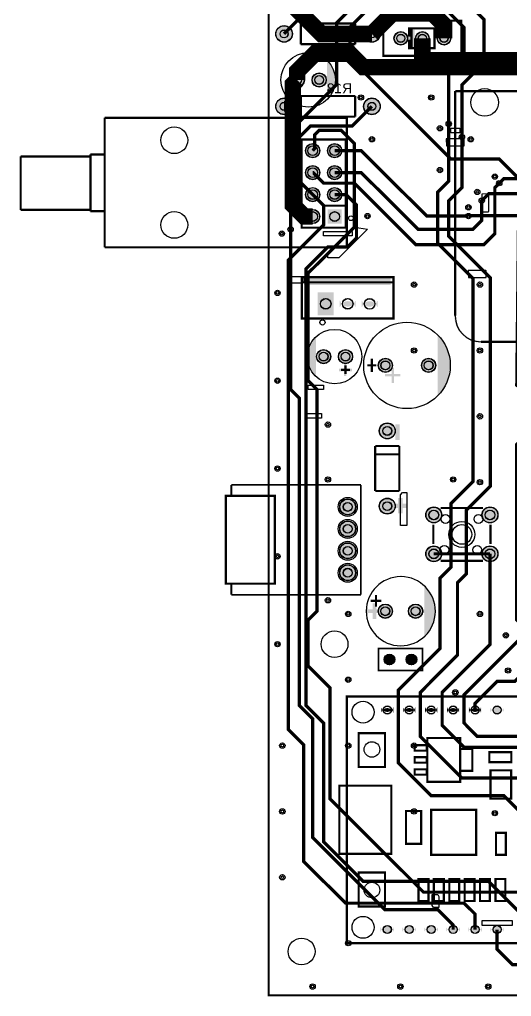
# Model space of a CAD drawing. Header units: millimetres. Extents: x -29 to 100, y 0 to 173.
# Drawn here: x -28.8 to 28.1, y -0.1 to 112.9 of the extents above; entities that cross this region are included whole.
import ezdxf

# ---------------------------------------------------------------- set-up
doc = ezdxf.new("R2010")
doc.units = ezdxf.units.MM
for name, color, linetype, true_color in [('BoardOutLine', 7, 'Continuous', 0xff00ff), ('BottomLayer', 7, 'Continuous', 0x0000ff), ('BottomSilkLayer', 7, 'Continuous', 0x66cc33), ('BottomSolderMaskLayer', 7, 'Continuous', 0xaa00ff), ('Document', 7, 'Continuous', 0xffffff), ('Hole', 7, 'Continuous', 0x222222), ('Inner2', 7, 'Continuous', 0x008000), ('Multi-Layer', 7, 'Continuous', 0xc0c0c0), ('TopLayer', 7, 'Continuous', 0xff0000), ('TopSilkLayer', 7, 'Continuous', 0xffcc00), ('TopSolderMaskLayer', 7, 'Continuous', 0x800080)]:
    doc.layers.add(name, color=color, linetype=linetype, true_color=true_color)
doc.styles.get("Standard").update_dxf_attribs({"font": 'arial.ttf'})

msp = doc.modelspace()

# ---------------------------------------------------------------- hatches: boundary and pattern name
at = {"layer": 'BottomSolderMaskLayer'}
for points in [[(0.81, 111.25, 1), (2.74, 111.25, 1)], [(10.97, 111.25, 1), (12.9, 111.25, 1)], [(14.49, 110.74, 1), (16.07, 110.74, 1)], [(16.99, 110.74, 1), (18.57, 110.74, 1)], [(19.49, 110.74, 1), (21.07, 110.74, 1)], [(2.48, 105.92, 1), (4.13, 105.92, 1)], [(5.02, 105.92, 1), (6.67, 105.92, 1)], [(0.81, 102.87, 1), (2.74, 102.87, 1)], [(10.97, 102.87, 1), (12.9, 102.87, 1)], [(4.27, 97.74, 1), (5.92, 97.74, 1)], [(6.81, 97.74, 1), (8.46, 97.74, 1)], [(4.27, 95.2, 1), (5.92, 95.2, 1)], [(6.81, 95.2, 1), (8.46, 95.2, 1)], [(4.27, 92.66, 1), (5.92, 92.66, 1)], [(6.81, 92.66, 1), (8.46, 92.66, 1)], [(4.27, 90.12, 1), (5.92, 90.12, 1)], [(6.81, 89.3), (6.81, 90.95), (8.46, 90.95), (8.46, 89.3)], [(5.68, 81.34), (7.53, 81.34), (7.53, 78.69), (5.68, 78.69)], [(10.07, 80.42, -0.785398), (8.22, 80.42), (8.22, 79.61, -0.785398), (10.07, 79.61)], [(12.61, 80.41, -0.785398), (10.76, 80.41), (10.76, 79.6, -0.785398), (12.61, 79.6)], [(5.52, 73.91, 1), (7.18, 73.91, 1)], [(8.06, 73.91, 1), (9.72, 73.91, 1)], [(12.68, 72.9, 1), (14.33, 72.9, 1)], [(17.68, 72.9, 1), (19.33, 72.9, 1)], [(12.79, 65.31, 1), (14.64, 65.31, 1)], [(8.22, 56.52, 1), (10.07, 56.52, 1)], [(12.79, 56.61, 1), (14.64, 56.61, 1)], [(18.18, 55.59, 1), (20.03, 55.59, 1)], [(24.68, 55.59, 1), (26.53, 55.59, 1)], [(8.22, 53.98, 1), (10.07, 53.98, 1)], [(8.22, 51.44, 1), (10.07, 51.44, 1)], [(18.18, 51.09, 1), (20.03, 51.09, 1)], [(24.68, 51.09, 1), (26.53, 51.09, 1)], [(8.22, 48.9, 1), (10.07, 48.9, 1)], [(12.66, 44.45, 1), (14.32, 44.45, 1)], [(16.16, 44.45, 1), (17.82, 44.45, 1)], [(13.35, 38.86, 1), (14.59, 38.86, 1)], [(15.89, 38.86, 1), (17.13, 38.86, 1)], [(14.44, 33.35, -0.785398), (12.99, 33.35), (12.99, 32.69, -0.785398), (14.44, 32.69)], [(16.98, 33.35, -0.785398), (15.53, 33.35), (15.53, 32.69, -0.785398), (16.98, 32.69)], [(19.52, 33.35, -0.785398), (18.07, 33.35), (18.07, 32.69, -0.785398), (19.52, 32.69)], [(22.06, 33.35, -0.785398), (20.61, 33.35), (20.61, 32.69, -0.785398), (22.06, 32.69)], [(24.6, 33.35, -0.785398), (23.15, 33.35), (23.15, 32.69, -0.785398), (24.6, 32.69)], [(27.2, 33.28, -0.785398), (25.63, 33.28), (25.63, 32.76, -0.785398), (27.2, 32.76)], [(14.5, 7.88, -0.785398), (12.93, 7.88), (12.93, 7.36, -0.785398), (14.5, 7.36)], [(17.04, 7.88, -0.785398), (15.47, 7.88), (15.47, 7.36, -0.785398), (17.04, 7.36)], [(19.58, 7.88, -0.785398), (18.01, 7.88), (18.01, 7.36, -0.785398), (19.58, 7.36)], [(22.12, 7.88, -0.785398), (20.55, 7.88), (20.55, 7.36, -0.785398), (22.12, 7.36)], [(24.66, 7.88, -0.785398), (23.09, 7.88), (23.09, 7.36, -0.785398), (24.66, 7.36)], [(27.2, 7.88, -0.785398), (25.63, 7.88), (25.63, 7.36, -0.785398), (27.2, 7.36)]]:
    msp.add_hatch(color=256, dxfattribs=at).paths.add_polyline_path(points)
at = {"layer": 'Document'}
for points in [[(16.13, 109.73), (19.05, 109.73), (19.05, 111.76), (16.38, 111.76), (16.38, 112.01), (19.18, 112.01), (19.3, 112.01), (19.3, 109.47), (16.13, 109.47), (16.13, 109.73)], [(16.13, 109.6), (16.13, 112.01), (16.38, 112.01), (16.38, 109.73), (16.26, 109.73), (16.13, 109.6)], [(16.64, 109.73), (16.89, 109.73), (16.89, 111.89), (16.64, 111.89)], [(2.57, 107.62), (4.07, 107.62), (4.07, 107.32), (2.57, 107.32)], [(3.19, 106.67), (3.19, 108.17), (3.49, 108.17), (3.49, 106.67)], [(21.48, 104.63), (21.48, 78.62), (21.48, 78.54), (21.48, 78.46), (21.49, 78.38), (21.49, 78.31), (21.5, 78.23), (21.51, 78.15), (21.53, 78.07), (21.54, 77.99), (21.56, 77.91), (21.58, 77.83), (21.6, 77.76), (21.62, 77.68), (21.65, 77.61), (21.68, 77.53), (21.7, 77.46), (21.74, 77.38), (21.77, 77.31), (21.8, 77.24), (21.84, 77.17), (21.88, 77.1), (21.92, 77.03), (21.96, 76.96), (22, 76.89), (22.05, 76.83), (22.1, 76.76), (22.15, 76.7), (22.2, 76.64), (22.25, 76.58), (22.3, 76.52), (22.36, 76.46), (22.41, 76.4), (22.47, 76.35), (22.53, 76.3), (22.59, 76.24), (22.65, 76.19), (22.72, 76.14), (22.78, 76.1), (22.85, 76.05), (22.91, 76.01), (22.98, 75.97), (23.05, 75.93), (23.12, 75.89), (23.19, 75.85), (23.26, 75.82), (23.33, 75.78), (23.41, 75.75), (23.48, 75.72), (23.56, 75.7), (23.63, 75.67), (23.71, 75.65), (23.79, 75.63), (23.86, 75.61), (23.94, 75.59), (24.02, 75.57), (24.1, 75.56), (24.18, 75.55), (24.26, 75.54), (24.34, 75.53), (24.42, 75.53), (24.5, 75.53), (24.58, 75.52), (29.58, 75.52), (29.59, 75.53), (29.6, 75.53), (29.62, 75.53), (29.63, 75.54), (29.64, 75.55), (29.65, 75.56), (29.66, 75.57), (29.67, 75.58), (29.67, 75.6), (29.68, 75.61), (29.68, 75.62), (29.68, 77.52), (43.48, 77.52), (43.48, 75.62), (43.48, 75.61), (43.48, 75.6), (43.49, 75.58), (43.49, 75.57), (43.5, 75.56), (43.51, 75.55), (43.52, 75.54), (43.53, 75.53), (43.55, 75.53), (43.56, 75.53), (43.58, 75.52), (51.58, 75.52), (51.59, 75.53), (51.6, 75.53), (51.62, 75.53), (51.63, 75.54), (51.64, 75.55), (51.65, 75.56), (51.66, 75.57), (51.67, 75.58), (51.67, 75.6), (51.68, 75.61), (51.68, 75.62), (51.68, 101.12), (51.48, 101.12), (51.48, 75.77), (51.47, 75.76), (51.47, 75.75), (51.47, 75.74), (51.46, 75.74), (51.45, 75.73), (51.44, 75.73), (51.43, 75.72), (43.73, 75.72), (43.71, 75.73), (43.7, 75.73), (43.69, 75.74), (43.69, 75.74), (43.68, 75.75), (43.68, 75.76), (43.68, 75.77), (43.68, 77.62), (43.68, 77.64), (43.67, 77.65), (43.67, 77.67), (43.66, 77.68), (43.65, 77.69), (43.64, 77.7), (43.63, 77.71), (43.62, 77.72), (43.6, 77.72), (43.59, 77.72), (43.58, 77.72), (29.63, 77.72), (29.61, 77.72), (29.59, 77.72), (29.57, 77.71), (29.56, 77.71), (29.54, 77.7), (29.53, 77.69), (29.51, 77.67), (29.5, 77.66), (29.49, 77.64), (29.49, 77.63), (29.48, 77.61), (29.48, 77.59), (29.48, 77.57), (29.48, 75.77), (29.47, 75.76), (29.47, 75.75), (29.47, 75.74), (29.46, 75.74), (29.45, 75.73), (29.44, 75.73), (29.43, 75.72), (24.58, 75.72), (24.5, 75.73), (24.42, 75.73), (24.34, 75.73), (24.27, 75.74), (24.19, 75.75), (24.11, 75.76), (24.04, 75.77), (23.96, 75.79), (23.89, 75.81), (23.81, 75.83), (23.74, 75.85), (23.67, 75.87), (23.59, 75.9), (23.52, 75.92), (23.45, 75.95), (23.38, 75.98), (23.31, 76.02), (23.24, 76.05), (23.17, 76.09), (23.1, 76.13), (23.04, 76.17), (22.97, 76.21), (22.91, 76.25), (22.85, 76.3), (22.79, 76.34), (22.73, 76.39), (22.67, 76.44), (22.61, 76.49), (22.55, 76.55), (22.5, 76.6), (22.45, 76.66), (22.39, 76.71), (22.34, 76.77), (22.3, 76.83), (22.25, 76.89), (22.2, 76.96), (22.16, 77.02), (22.12, 77.09), (22.08, 77.15), (22.04, 77.22), (22, 77.29), (21.97, 77.36), (21.94, 77.43), (21.9, 77.5), (21.88, 77.57), (21.85, 77.64), (21.82, 77.71), (21.8, 77.79), (21.78, 77.86), (21.76, 77.94), (21.74, 78.01), (21.73, 78.09), (21.71, 78.16), (21.7, 78.24), (21.69, 78.32), (21.69, 78.39), (21.68, 78.47), (21.68, 78.55), (21.68, 78.62), (21.68, 104.63)], [(21.73, 104.72), (21.73, 104.52), (48.58, 104.52), (48.65, 104.52), (48.73, 104.52), (48.81, 104.51), (48.88, 104.51), (48.96, 104.5), (49.04, 104.49), (49.11, 104.47), (49.19, 104.46), (49.26, 104.44), (49.34, 104.42), (49.41, 104.4), (49.49, 104.38), (49.56, 104.35), (49.63, 104.33), (49.7, 104.3), (49.77, 104.27), (49.84, 104.23), (49.91, 104.2), (49.98, 104.16), (50.05, 104.12), (50.11, 104.08), (50.18, 104.04), (50.24, 104), (50.31, 103.95), (50.37, 103.91), (50.43, 103.86), (50.49, 103.81), (50.54, 103.76), (50.6, 103.7), (50.65, 103.65), (50.71, 103.59), (50.76, 103.53), (50.81, 103.48), (50.86, 103.42), (50.9, 103.35), (50.95, 103.29), (50.99, 103.23), (51.03, 103.16), (51.07, 103.1), (51.11, 103.03), (51.15, 102.96), (51.18, 102.89), (51.22, 102.82), (51.25, 102.75), (51.28, 102.68), (51.3, 102.61), (51.33, 102.54), (51.35, 102.46), (51.37, 102.39), (51.39, 102.31), (51.41, 102.24), (51.43, 102.16), (51.44, 102.09), (51.45, 102.01), (51.46, 101.93), (51.47, 101.86), (51.47, 101.78), (51.48, 101.7), (51.48, 101.62), (51.68, 101.62), (51.68, 101.7), (51.67, 101.78), (51.67, 101.86), (51.66, 101.94), (51.65, 102.02), (51.64, 102.1), (51.63, 102.18), (51.61, 102.26), (51.59, 102.34), (51.57, 102.41), (51.55, 102.49), (51.53, 102.57), (51.5, 102.64), (51.48, 102.72), (51.45, 102.79), (51.42, 102.87), (51.38, 102.94), (51.35, 103.01), (51.31, 103.08), (51.27, 103.15), (51.23, 103.22), (51.19, 103.29), (51.15, 103.35), (51.1, 103.42), (51.06, 103.48), (51.01, 103.55), (50.96, 103.61), (50.9, 103.67), (50.85, 103.73), (50.8, 103.79), (50.74, 103.84), (50.68, 103.9), (50.62, 103.95), (50.56, 104), (50.5, 104.05), (50.44, 104.1), (50.37, 104.15), (50.31, 104.2), (50.24, 104.24), (50.17, 104.28), (50.1, 104.32), (50.03, 104.36), (49.96, 104.4), (49.89, 104.43), (49.82, 104.46), (49.74, 104.5), (49.67, 104.52), (49.59, 104.55), (49.52, 104.58), (49.44, 104.6), (49.37, 104.62), (49.29, 104.64), (49.21, 104.66), (49.13, 104.67), (49.05, 104.69), (48.97, 104.7), (48.89, 104.71), (48.82, 104.71), (48.74, 104.72), (48.66, 104.72), (48.58, 104.72), (48.53, 104.72), (21.78, 104.72)], [(4.08, 83.02), (4.08, 82.18), (14.13, 82.18), (14.13, 83.02)], [(9.62, 72.21), (8.12, 72.21), (8.12, 72.51), (9.62, 72.51)], [(9, 73.16), (9, 71.66), (8.7, 71.66), (8.7, 73.16)], [(14.22, 72.14), (14.22, 70.87), (14.48, 70.87), (14.48, 72.64), (14.22, 72.64)], [(13.46, 71.88), (15.24, 71.88), (15.24, 71.63), (13.46, 71.63)], [(15.17, 66.06), (15.17, 64.28), (14.66, 64.28), (14.66, 66.06)], [(14.31, 56.91), (16.09, 56.91), (16.09, 56.41), (14.31, 56.41)], [(15.48, 57.55), (15.48, 55.77), (14.97, 55.77), (14.97, 57.55)], [(12.04, 44.95), (12.04, 43.55), (12.44, 43.55), (12.44, 45.15), (12.44, 45.35), (12.04, 45.35)], [(12.74, 44.65), (11.34, 44.65), (11.34, 44.25), (12.94, 44.25), (13.14, 44.25), (13.14, 44.65)], [(18.74, 44.65), (17.34, 44.65), (17.34, 44.25), (18.94, 44.25), (19.14, 44.25), (19.14, 44.65)]]:
    msp.add_hatch(color=256, dxfattribs=at).paths.add_polyline_path(points)
at = {"layer": 'Multi-Layer'}
for points in [[(0.84, 111.25, 1), (2.72, 111.25, 1)], [(11, 111.25, 1), (12.88, 111.25, 1)], [(14.52, 110.74, 1), (16.04, 110.74, 1)], [(17.02, 110.74, 1), (18.54, 110.74, 1)], [(19.52, 110.74, 1), (21.04, 110.74, 1)], [(2.5, 105.92, 1), (4.1, 105.92, 1)], [(5.04, 105.92, 1), (6.64, 105.92, 1)], [(0.84, 102.87, 1), (2.72, 102.87, 1)], [(11, 102.87, 1), (12.88, 102.87, 1)], [(4.29, 97.74, 1), (5.89, 97.74, 1)], [(6.83, 97.74, 1), (8.43, 97.74, 1)], [(4.29, 95.2, 1), (5.89, 95.2, 1)], [(6.83, 95.2, 1), (8.43, 95.2, 1)], [(4.29, 92.66, 1), (5.89, 92.66, 1)], [(6.83, 92.66, 1), (8.43, 92.66, 1)], [(4.29, 90.12, 1), (5.89, 90.12, 1)], [(6.83, 89.32), (6.83, 90.92), (8.43, 90.92), (8.43, 89.32)], [(5.7, 81.32), (7.5, 81.32), (7.5, 78.72), (5.7, 78.72)], [(10.04, 80.41, -0.785398), (8.24, 80.41), (8.24, 79.61, -0.785398), (10.04, 79.61)], [(12.58, 80.41, -0.785398), (10.78, 80.41), (10.78, 79.61, -0.785398), (12.58, 79.61)], [(5.55, 73.91, 1), (7.15, 73.91, 1)], [(8.09, 73.91, 1), (9.69, 73.91, 1)], [(12.7, 72.9, 1), (14.3, 72.9, 1)], [(17.7, 72.9, 1), (19.3, 72.9, 1)], [(12.82, 65.31, 1), (14.62, 65.31, 1)], [(8.24, 56.52, 1), (10.04, 56.52, 1)], [(12.82, 56.61, 1), (14.62, 56.61, 1)], [(18.2, 55.59, 1), (20, 55.59, 1)], [(24.7, 55.59, 1), (26.5, 55.59, 1)], [(8.24, 53.98, 1), (10.04, 53.98, 1)], [(8.24, 51.44, 1), (10.04, 51.44, 1)], [(18.2, 51.09, 1), (20, 51.09, 1)], [(24.7, 51.09, 1), (26.5, 51.09, 1)], [(8.24, 48.9, 1), (10.04, 48.9, 1)], [(12.69, 44.45, 1), (14.29, 44.45, 1)], [(16.19, 44.45, 1), (17.79, 44.45, 1)], [(13.37, 38.86, 1), (14.57, 38.86, 1)], [(15.91, 38.86, 1), (17.11, 38.86, 1)], [(14.41, 33.34, -0.785398), (13.02, 33.34), (13.02, 32.7, -0.785398), (14.41, 32.7)], [(16.95, 33.34, -0.785398), (15.56, 33.34), (15.56, 32.7, -0.785398), (16.95, 32.7)], [(19.49, 33.34, -0.785398), (18.1, 33.34), (18.1, 32.7, -0.785398), (19.49, 32.7)], [(22.03, 33.34, -0.785398), (20.64, 33.34), (20.64, 32.7, -0.785398), (22.03, 32.7)], [(24.57, 33.34, -0.785398), (23.18, 33.34), (23.18, 32.7, -0.785398), (24.57, 32.7)], [(27.18, 33.27, -0.785398), (25.65, 33.27), (25.65, 32.77, -0.785398), (27.18, 32.77)], [(14.48, 7.87, -0.785398), (12.95, 7.87), (12.95, 7.37, -0.785398), (14.48, 7.37)], [(17.02, 7.87, -0.785398), (15.49, 7.87), (15.49, 7.37, -0.785398), (17.02, 7.37)], [(19.56, 7.87, -0.785398), (18.03, 7.87), (18.03, 7.37, -0.785398), (19.56, 7.37)], [(22.1, 7.87, -0.785398), (20.57, 7.87), (20.57, 7.37, -0.785398), (22.1, 7.37)], [(24.64, 7.87, -0.785398), (23.11, 7.87), (23.11, 7.37, -0.785398), (24.64, 7.37)], [(27.18, 7.87, -0.785398), (25.65, 7.87), (25.65, 7.37, -0.785398), (27.18, 7.37)]]:
    msp.add_hatch(color=256, dxfattribs=at).paths.add_polyline_path(points)
at = {"layer": 'TopSilkLayer'}
for points in [[(6.73, 108.2), (6.79, 108.15), (6.85, 108.1), (6.9, 108.04), (6.96, 107.98), (7.01, 107.92), (7.06, 107.86), (7.11, 107.8), (7.15, 107.73), (7.2, 107.67), (7.24, 107.6), (7.29, 107.54), (7.33, 107.47), (7.37, 107.4), (7.4, 107.33), (7.44, 107.26), (7.47, 107.19), (7.51, 107.11), (7.54, 107.04), (7.56, 106.97), (7.59, 106.89), (7.61, 106.82), (7.64, 106.74), (7.66, 106.66), (7.67, 106.59), (7.69, 106.51), (7.7, 106.43), (7.72, 106.35), (7.73, 106.27), (7.73, 106.2), (7.74, 106.12), (7.74, 106.04), (7.75, 105.96), (7.75, 105.88), (7.74, 105.8), (7.74, 105.72), (7.73, 105.64), (7.73, 105.56), (7.72, 105.48), (7.7, 105.41), (7.69, 105.33), (7.67, 105.25), (7.66, 105.17), (7.64, 105.1), (7.61, 105.02), (7.59, 104.94), (7.56, 104.87), (7.54, 104.8), (7.51, 104.72), (7.47, 104.65), (7.44, 104.58), (7.4, 104.51), (7.37, 104.44), (7.33, 104.37), (7.29, 104.3), (7.24, 104.23), (7.2, 104.17), (7.15, 104.1), (7.11, 104.04), (7.06, 103.98), (7.01, 103.92), (6.96, 103.86), (6.9, 103.8), (6.85, 103.74), (6.79, 103.69), (6.73, 103.63)], [(5.46, 71.63), (5.4, 71.68), (5.35, 71.74), (5.29, 71.79), (5.24, 71.85), (5.18, 71.91), (5.13, 71.97), (5.08, 72.03), (5.04, 72.1), (4.99, 72.16), (4.95, 72.23), (4.9, 72.3), (4.86, 72.36), (4.82, 72.43), (4.79, 72.5), (4.75, 72.57), (4.72, 72.65), (4.69, 72.72), (4.66, 72.79), (4.63, 72.87), (4.6, 72.94), (4.58, 73.02), (4.56, 73.09), (4.54, 73.17), (4.52, 73.25), (4.5, 73.32), (4.49, 73.4), (4.48, 73.48), (4.47, 73.56), (4.46, 73.64), (4.45, 73.72), (4.45, 73.8), (4.45, 73.87), (4.45, 73.95), (4.45, 74.03), (4.45, 74.11), (4.46, 74.19), (4.47, 74.27), (4.48, 74.35), (4.49, 74.43), (4.5, 74.5), (4.52, 74.58), (4.54, 74.66), (4.56, 74.74), (4.58, 74.81), (4.6, 74.89), (4.63, 74.96), (4.66, 75.04), (4.69, 75.11), (4.72, 75.18), (4.75, 75.25), (4.79, 75.33), (4.82, 75.4), (4.86, 75.46), (4.9, 75.53), (4.95, 75.6), (4.99, 75.67), (5.04, 75.73), (5.08, 75.79), (5.13, 75.86), (5.18, 75.92), (5.24, 75.98), (5.29, 76.03), (5.35, 76.09), (5.4, 76.15), (5.46, 76.2)], [(19.56, 76.45), (19.56, 69.34), (20.32, 70.36), (20.83, 71.88), (21.08, 73.41), (20.83, 74.42)], [(17.99, 41.45), (18.05, 41.52), (18.12, 41.59), (18.18, 41.66), (18.24, 41.74), (18.3, 41.81), (18.35, 41.89), (18.41, 41.96), (18.46, 42.04), (18.51, 42.12), (18.56, 42.2), (18.61, 42.28), (18.66, 42.36), (18.7, 42.45), (18.74, 42.53), (18.79, 42.62), (18.82, 42.7), (18.86, 42.79), (18.9, 42.88), (18.93, 42.97), (18.96, 43.06), (18.99, 43.15), (19.02, 43.24), (19.04, 43.33), (19.07, 43.42), (19.09, 43.51), (19.11, 43.6), (19.12, 43.7), (19.14, 43.79), (19.15, 43.88), (19.16, 43.98), (19.17, 44.07), (19.18, 44.17), (19.19, 44.26), (19.19, 44.36), (19.19, 44.45), (19.19, 44.54), (19.19, 44.64), (19.18, 44.73), (19.17, 44.83), (19.16, 44.92), (19.15, 45.02), (19.14, 45.11), (19.12, 45.2), (19.11, 45.3), (19.09, 45.39), (19.07, 45.48), (19.04, 45.57), (19.02, 45.66), (18.99, 45.75), (18.96, 45.84), (18.93, 45.93), (18.9, 46.02), (18.86, 46.11), (18.82, 46.2), (18.79, 46.28), (18.74, 46.37), (18.7, 46.45), (18.66, 46.54), (18.61, 46.62), (18.56, 46.7), (18.51, 46.78), (18.46, 46.86), (18.41, 46.94), (18.35, 47.01), (18.3, 47.09), (18.24, 47.17), (18.18, 47.24), (18.12, 47.31), (18.05, 47.38), (17.99, 47.45)]]:
    msp.add_hatch(color=256, dxfattribs=at).paths.add_polyline_path(points)
at = {"layer": 'TopSolderMaskLayer'}
for points in [[(0.81, 111.25, 1), (2.74, 111.25, 1)], [(10.97, 111.25, 1), (12.9, 111.25, 1)], [(14.49, 110.74, 1), (16.07, 110.74, 1)], [(16.99, 110.74, 1), (18.57, 110.74, 1)], [(19.49, 110.74, 1), (21.07, 110.74, 1)], [(2.48, 105.92, 1), (4.13, 105.92, 1)], [(5.02, 105.92, 1), (6.67, 105.92, 1)], [(0.81, 102.87, 1), (2.74, 102.87, 1)], [(10.97, 102.87, 1), (12.9, 102.87, 1)], [(4.27, 97.74, 1), (5.92, 97.74, 1)], [(6.81, 97.74, 1), (8.46, 97.74, 1)], [(4.27, 95.2, 1), (5.92, 95.2, 1)], [(6.81, 95.2, 1), (8.46, 95.2, 1)], [(4.27, 92.66, 1), (5.92, 92.66, 1)], [(6.81, 92.66, 1), (8.46, 92.66, 1)], [(4.27, 90.12, 1), (5.92, 90.12, 1)], [(6.81, 89.3), (6.81, 90.95), (8.46, 90.95), (8.46, 89.3)], [(5.68, 81.34), (7.53, 81.34), (7.53, 78.69), (5.68, 78.69)], [(10.07, 80.42, -0.785398), (8.22, 80.42), (8.22, 79.61, -0.785398), (10.07, 79.61)], [(12.61, 80.41, -0.785398), (10.76, 80.41), (10.76, 79.6, -0.785398), (12.61, 79.6)], [(5.52, 73.91, 1), (7.18, 73.91, 1)], [(8.06, 73.91, 1), (9.72, 73.91, 1)], [(12.68, 72.9, 1), (14.33, 72.9, 1)], [(17.68, 72.9, 1), (19.33, 72.9, 1)], [(12.79, 65.31, 1), (14.64, 65.31, 1)], [(8.22, 56.52, 1), (10.07, 56.52, 1)], [(12.79, 56.61, 1), (14.64, 56.61, 1)], [(18.18, 55.59, 1), (20.03, 55.59, 1)], [(24.68, 55.59, 1), (26.53, 55.59, 1)], [(8.22, 53.98, 1), (10.07, 53.98, 1)], [(8.22, 51.44, 1), (10.07, 51.44, 1)], [(18.18, 51.09, 1), (20.03, 51.09, 1)], [(24.68, 51.09, 1), (26.53, 51.09, 1)], [(8.22, 48.9, 1), (10.07, 48.9, 1)], [(12.66, 44.45, 1), (14.32, 44.45, 1)], [(16.16, 44.45, 1), (17.82, 44.45, 1)], [(13.35, 38.86, 1), (14.59, 38.86, 1)], [(15.89, 38.86, 1), (17.13, 38.86, 1)], [(14.44, 33.35, -0.785398), (12.99, 33.35), (12.99, 32.69, -0.785398), (14.44, 32.69)], [(16.98, 33.35, -0.785398), (15.53, 33.35), (15.53, 32.69, -0.785398), (16.98, 32.69)], [(19.52, 33.35, -0.785398), (18.07, 33.35), (18.07, 32.69, -0.785398), (19.52, 32.69)], [(22.06, 33.35, -0.785398), (20.61, 33.35), (20.61, 32.69, -0.785398), (22.06, 32.69)], [(24.6, 33.35, -0.785398), (23.15, 33.35), (23.15, 32.69, -0.785398), (24.6, 32.69)], [(27.2, 33.28, -0.785398), (25.63, 33.28), (25.63, 32.76, -0.785398), (27.2, 32.76)], [(14.5, 7.88, -0.785398), (12.93, 7.88), (12.93, 7.36, -0.785398), (14.5, 7.36)], [(17.04, 7.88, -0.785398), (15.47, 7.88), (15.47, 7.36, -0.785398), (17.04, 7.36)], [(19.58, 7.88, -0.785398), (18.01, 7.88), (18.01, 7.36, -0.785398), (19.58, 7.36)], [(22.12, 7.88, -0.785398), (20.55, 7.88), (20.55, 7.36, -0.785398), (22.12, 7.36)], [(24.66, 7.88, -0.785398), (23.09, 7.88), (23.09, 7.36, -0.785398), (24.66, 7.36)], [(27.2, 7.88, -0.785398), (25.63, 7.88), (25.63, 7.36, -0.785398), (27.2, 7.36)]]:
    msp.add_hatch(color=256, dxfattribs=at).paths.add_polyline_path(points)

# ---------------------------------------------------------------- linework, layer by layer
at = {"layer": 'BoardOutLine', "const_width": 0.254}
msp.add_lwpolyline([(0, 0), (71.12, 0), (71.12, 137.16), (0, 137.16), (0, 0)], close=True, dxfattribs=at)
at = {"layer": 'BottomLayer'}
for points, const_width in [([(11.94, 111.25), (6.1, 111.25), (2.54, 114.81), (2.54, 120.4)], 1.91), ([(11.94, 111.25), (14.48, 113.79), (18.8, 113.79), (20.28, 112.31), (20.28, 110.74)], 1.91), ([(47.75, 110.74), (47.75, 108.71), (47.24, 108.2), (17.78, 108.2), (17.78, 110.74)], 1.91), ([(5.09, 90.12), (4.11, 90.12), (2.79, 91.44), (2.79, 105.41), (3.3, 105.92)], 1.91), ([(1.78, 102.87), (2.79, 102.87)], 1.27), ([(39.12, 7.62), (39.12, 11.18), (27.18, 23.11), (18.8, 23.11), (14.99, 26.92), (14.99, 35.31), (19.81, 40.13), (19.81, 48.26), (21.08, 49.53), (21.08, 56.9), (23.62, 59.44), (23.62, 82.97), (19.56, 87.04), (19.56, 92.96), (20.83, 94.23), (20.83, 100.84)], 0.381), ([(5.09, 97.74), (5.33, 97.99), (5.33, 99.57), (5.84, 100.08), (8.38, 100.08), (9.91, 98.55), (9.91, 88.9), (4.57, 83.57), (4.57, 71.11), (5.59, 70.09), (5.59, 44.45), (4.57, 43.43), (4.57, 38.1), (7.11, 35.56), (7.11, 22.74), (17.91, 11.94), (30.23, 11.94), (31.5, 10.67), (31.5, 7.62)], 0.381), ([(41.66, 7.62), (41.66, 12.95), (29.46, 25.15), (22.35, 25.15), (17.53, 29.97), (17.53, 35.05), (21.84, 39.37), (21.84, 47.75), (22.86, 48.77), (22.86, 56.13), (25.65, 58.93), (25.65, 83.03), (20.83, 87.85), (20.83, 91.95), (22.35, 93.47), (22.35, 99.31)], 0.381), ([(26.67, 93.98), (27.18, 94.49), (60.2, 94.49), (60.71, 93.98), (64.81, 93.98), (66.03, 92.76)], 0.381), ([(63.49, 92.76), (25.45, 92.76), (24.64, 91.95)], 0.381), ([(23.11, 90.17), (23.16, 90.22), (30.02, 90.22), (63.49, 90.22)], 0.381), ([(2.54, 88.65), (2.54, 70.1), (3.56, 69.09), (3.56, 33.53), (5.08, 32), (5.08, 18.29), (13.46, 9.91), (19.56, 9.91), (21.34, 8.13), (21.34, 7.62)], 0.381), ([(54.86, 52.83), (44.96, 52.83), (28.45, 36.32), (26.42, 36.32), (23.88, 33.78), (23.88, 33.02)], 0.381), ([(25.6, 51.09), (25.6, 40.59), (20.07, 35.05), (20.07, 31.24), (22.61, 28.7), (50.29, 28.7), (51.82, 30.23), (51.82, 33.02)], 0.381), ([(33.32, 51.09), (34, 51.09), (35.05, 50.04), (35.05, 47.24), (22.61, 34.8), (22.61, 31.5), (24.13, 29.97), (49.02, 29.97), (50.55, 31.5), (50.55, 34.54), (51.82, 35.81), (51.82, 37.85), (50.04, 39.62)], 0.381)]:
    msp.add_lwpolyline(points, dxfattribs=dict(at, const_width=const_width))
for points in [[(20.57, 98.3), (22.61, 98.3), (22.61, 99.06), (22.56, 99.11), (20.53, 99.11)], [(24.64, 92.71), (24.64, 90.68), (25.4, 90.68), (25.45, 90.72), (25.45, 92.76)], [(6.86, 85.85), (9.91, 88.9), (11.43, 88.65), (8.13, 85.34), (6.86, 85.34)], [(23.11, 83.06), (25.15, 83.06), (25.15, 83.82), (25.1, 83.87), (23.07, 83.87)], [(2.54, 83.06), (2.79, 83.19), (4.06, 83.19), (4.06, 82.55), (3.81, 82.42), (2.54, 82.42)], [(19.05, 10.16), (18.92, 10.41), (18.92, 11.68), (19.56, 11.68), (19.69, 11.43), (19.69, 10.16)]]:
    msp.add_lwpolyline(points, close=True, dxfattribs=at)
at = {"layer": 'BottomSilkLayer', "const_width": 0.254}
for points in [[(10.01, 104.06), (3.71, 104.06)], [(3.71, 104.06), (3.71, 101.68)], [(10.01, 101.68), (10.01, 104.06)], [(3.71, 101.68), (10.01, 101.68)]]:
    msp.add_lwpolyline(points, dxfattribs=at)
at = {"layer": 'BottomSilkLayer'}
for centre in [(9.14, 56.52), (9.14, 53.98), (9.14, 51.44), (9.14, 48.9)]:
    msp.add_circle(centre, 1.1, dxfattribs=at)
at = {"layer": 'BottomSolderMaskLayer'}
for centre, radius in [((1.78, 111.25), 0.965), ((11.94, 111.25), 0.965), ((1.78, 111.25), 0.462), ((11.94, 111.25), 0.462), ((15.28, 110.74), 0.787), ((15.28, 110.74), 0.472), ((17.78, 110.74), 0.787), ((17.78, 110.74), 0.472), ((20.28, 110.74), 0.787), ((20.28, 110.74), 0.472), ((3.3, 105.92), 0.825), ((3.3, 105.92), 0.516), ((5.84, 105.92), 0.825), ((5.84, 105.92), 0.516), ((1.78, 102.87), 0.965), ((1.78, 102.87), 0.462), ((11.94, 102.87), 0.965), ((11.94, 102.87), 0.462), ((5.09, 97.74), 0.825), ((7.63, 97.74), 0.825), ((5.09, 97.74), 0.567), ((7.63, 97.74), 0.567), ((5.09, 95.2), 0.825), ((5.09, 95.2), 0.567), ((7.63, 95.2), 0.825), ((7.63, 95.2), 0.567), ((5.09, 92.66), 0.825), ((5.09, 92.66), 0.567), ((7.63, 92.66), 0.825), ((7.63, 92.66), 0.567), ((5.09, 90.12), 0.825), ((5.09, 90.12), 0.567), ((7.63, 90.12), 0.567), ((6.6, 80.02), 0.617), ((9.14, 80.02), 0.617), ((11.68, 80.01), 0.617), ((6.35, 73.91), 0.825), ((8.89, 73.91), 0.825), ((6.35, 73.91), 0.516), ((8.89, 73.91), 0.516), ((13.5, 72.9), 0.825), ((18.5, 72.9), 0.825), ((13.5, 72.9), 0.516), ((18.5, 72.9), 0.516), ((13.72, 65.31), 0.925), ((13.72, 65.31), 0.514), ((9.14, 56.52), 0.925), ((9.14, 56.52), 0.514), ((13.72, 56.61), 0.925), ((13.72, 56.61), 0.514), ((19.1, 55.59), 0.925), ((19.1, 55.59), 0.566), ((25.6, 55.59), 0.925), ((25.6, 55.59), 0.566), ((9.14, 53.98), 0.925), ((9.14, 53.98), 0.514), ((9.14, 51.44), 0.925), ((19.1, 51.09), 0.925), ((25.6, 51.09), 0.925), ((9.14, 51.44), 0.514), ((19.1, 51.09), 0.566), ((25.6, 51.09), 0.566), ((9.14, 48.9), 0.925), ((9.14, 48.9), 0.514), ((13.49, 44.45), 0.825), ((16.99, 44.45), 0.825), ((13.49, 44.45), 0.516), ((16.99, 44.45), 0.516), ((13.97, 38.86), 0.622), ((13.97, 38.86), 0.371), ((16.51, 38.86), 0.622), ((16.51, 38.86), 0.371), ((13.72, 33.02), 0.469), ((16.26, 33.02), 0.469), ((18.8, 33.02), 0.469), ((21.34, 33.02), 0.469), ((23.88, 33.02), 0.469), ((26.42, 33.02), 0.469), ((13.72, 7.62), 0.469), ((16.26, 7.62), 0.469), ((18.8, 7.62), 0.469), ((21.34, 7.62), 0.469), ((23.88, 7.62), 0.469), ((26.42, 7.62), 0.469)]:
    msp.add_circle(centre, radius, dxfattribs=at)
at = {"layer": 'Document'}
msp.add_circle((6.22, 77.86), 0.3, dxfattribs=at)
at = {"layer": 'Hole'}
for centre in [(10.67, 103.89), (18.8, 103.89), (20.83, 100.84), (19.81, 100.33), (11.94, 99.06), (22.35, 99.31), (23.37, 99.06), (19.81, 95.5), (26.16, 94.74), (26.67, 93.98), (24.13, 92.96), (24.64, 91.95), (23.11, 91.19), (11.43, 90.17), (23.11, 90.17), (1.52, 88.14), (2.54, 88.65), (1.02, 81.28), (16.82, 82.24), (24.44, 82.24), (16.82, 74.62), (24.44, 74.62), (1.02, 71.12), (24.44, 67), (6.86, 66.04), (1.02, 60.96), (6.86, 59.69), (21.34, 59.69), (24.44, 59.38), (1.02, 50.8), (6.86, 45.72), (9.2, 44.14), (24.44, 44.14), (1.02, 40.64), (27.43, 41.66), (27.69, 37.59), (9.2, 36.52), (21.59, 35.05), (1.58, 28.9), (9.2, 28.9), (16.82, 28.9), (1.58, 21.28), (16.82, 21.28), (26.16, 21.08), (1.58, 13.66), (9.2, 6.04), (5.08, 1.02), (15.24, 1.02), (25.4, 1.02)]:
    msp.add_circle(centre, 0.155, dxfattribs=at)
at = {"layer": 'Inner2', "const_width": 1.91}
msp.add_lwpolyline([(3.3, 105.92), (3.3, 106.93), (5.33, 108.97), (9.4, 108.97), (10.96, 107.4), (50.25, 107.4), (50.25, 110.74)], dxfattribs=at)
at = {"layer": 'Multi-Layer'}
for centre, radius in [((1.78, 111.25), 0.94), ((11.94, 111.25), 0.94), ((1.78, 111.25), 0.45), ((11.94, 111.25), 0.45), ((15.28, 110.74), 0.762), ((15.28, 110.74), 0.457), ((17.78, 110.74), 0.762), ((17.78, 110.74), 0.457), ((20.28, 110.74), 0.762), ((20.28, 110.74), 0.457), ((3.3, 105.92), 0.8), ((3.3, 105.92), 0.5), ((5.84, 105.92), 0.8), ((5.84, 105.92), 0.5), ((10.67, 103.89), 0.31), ((18.8, 103.89), 0.31), ((24.98, 103.32), 1.6), ((1.78, 102.87), 0.94), ((1.78, 102.87), 0.45), ((11.94, 102.87), 0.94), ((11.94, 102.87), 0.45), ((19.81, 100.33), 0.31), ((20.83, 100.84), 0.31), ((-10.92, 98.95), 1.55), ((22.35, 99.31), 0.31), ((5.09, 97.74), 0.8), ((7.63, 97.74), 0.8), ((11.94, 99.06), 0.31), ((23.37, 99.06), 0.31), ((5.09, 97.74), 0.55), ((7.63, 97.74), 0.55), ((5.09, 95.2), 0.8), ((5.09, 95.2), 0.55), ((7.63, 95.2), 0.8), ((7.63, 95.2), 0.55), ((19.81, 95.5), 0.31), ((26.16, 94.74), 0.31), ((26.67, 93.98), 0.31), ((5.09, 92.66), 0.8), ((5.09, 92.66), 0.55), ((7.63, 92.66), 0.8), ((7.63, 92.66), 0.55), ((24.13, 92.96), 0.31), ((24.64, 91.95), 0.31), ((-10.92, 89.15), 1.55), ((5.09, 90.12), 0.8), ((5.09, 90.12), 0.55), ((7.63, 90.12), 0.55), ((11.43, 90.17), 0.31), ((23.11, 91.19), 0.31), ((23.11, 90.17), 0.31), ((1.52, 88.14), 0.31), ((2.54, 88.65), 0.31), ((16.82, 82.24), 0.31), ((24.44, 82.24), 0.31), ((1.02, 81.28), 0.31), ((6.6, 80.02), 0.6), ((9.14, 80.02), 0.6), ((11.68, 80.01), 0.6), ((6.35, 73.91), 0.8), ((8.89, 73.91), 0.8), ((16.82, 74.62), 0.31), ((24.44, 74.62), 0.31), ((6.35, 73.91), 0.5), ((8.89, 73.91), 0.5), ((13.5, 72.9), 0.8), ((18.5, 72.9), 0.8), ((13.5, 72.9), 0.5), ((18.5, 72.9), 0.5), ((1.02, 71.12), 0.31), ((24.44, 67), 0.31), ((6.86, 66.04), 0.31), ((13.72, 65.31), 0.9), ((13.72, 65.31), 0.5), ((1.02, 60.96), 0.31), ((6.86, 59.69), 0.31), ((21.34, 59.69), 0.31), ((24.44, 59.38), 0.31), ((9.14, 56.52), 0.9), ((9.14, 56.52), 0.5), ((13.72, 56.61), 0.9), ((13.72, 56.61), 0.5), ((19.1, 55.59), 0.9), ((19.1, 55.59), 0.55), ((25.6, 55.59), 0.9), ((25.6, 55.59), 0.55), ((9.14, 53.98), 0.9), ((9.14, 53.98), 0.5), ((9.14, 51.44), 0.9), ((1.02, 50.8), 0.31), ((9.14, 51.44), 0.5), ((19.1, 51.09), 0.9), ((19.1, 51.09), 0.55), ((25.6, 51.09), 0.9), ((25.6, 51.09), 0.55), ((9.14, 48.9), 0.9), ((9.14, 48.9), 0.5), ((6.86, 45.72), 0.31), ((13.49, 44.45), 0.8), ((16.99, 44.45), 0.8), ((9.2, 44.14), 0.31), ((13.49, 44.45), 0.5), ((16.99, 44.45), 0.5), ((24.44, 44.14), 0.31), ((7.62, 40.64), 1.55), ((27.43, 41.66), 0.31), ((1.02, 40.64), 0.31), ((13.97, 38.86), 0.597), ((13.97, 38.86), 0.356), ((16.51, 38.86), 0.597), ((16.51, 38.86), 0.356), ((27.69, 37.59), 0.31), ((9.2, 36.52), 0.31), ((21.59, 35.05), 0.31), ((13.72, 33.02), 0.457), ((16.26, 33.02), 0.457), ((18.8, 33.02), 0.457), ((21.34, 33.02), 0.457), ((23.88, 33.02), 0.457), ((26.42, 33.02), 0.457), ((1.58, 28.9), 0.31), ((9.2, 28.9), 0.31), ((16.82, 28.9), 0.31), ((1.58, 21.28), 0.31), ((16.82, 21.28), 0.31), ((26.16, 21.08), 0.31), ((1.58, 13.66), 0.31), ((13.72, 7.62), 0.457), ((16.26, 7.62), 0.457), ((18.8, 7.62), 0.457), ((21.34, 7.62), 0.457), ((23.88, 7.62), 0.457), ((26.42, 7.62), 0.457), ((3.81, 5.08), 1.55), ((9.2, 6.04), 0.31), ((5.08, 1.02), 0.31), ((15.24, 1.02), 0.31), ((25.4, 1.02), 0.31)]:
    msp.add_circle(centre, radius, dxfattribs=at)
at = {"layer": 'TopLayer', "const_width": 0.381}
for points in [[(10.16, 129.54), (10.16, 131.83), (9.4, 132.59), (7.37, 132.59), (5.08, 130.3), (5.08, 124.21), (9.65, 119.63), (9.65, 114.3), (7.87, 112.52), (7.87, 105.41), (2.54, 100.08), (2.54, 88.65)], [(34.04, 33.02), (34.04, 38.1), (28.7, 43.43), (28.7, 63.75), (30.23, 65.28), (30.23, 69.09), (28.7, 70.61), (28.96, 94.49), (26.67, 96.77), (21.08, 96.77), (9.4, 108.46), (9.4, 112.01), (11.43, 114.05), (11.43, 121.41), (10.16, 122.68), (10.16, 127)], [(20.83, 100.84), (20.83, 106.68), (22.61, 108.46), (22.61, 111.96), (20.83, 113.74), (20.83, 116.59), (12.7, 124.71), (12.7, 127)], [(22.35, 99.31), (22.35, 105.35), (24.89, 107.89), (24.89, 112.93), (22.35, 115.47), (22.35, 118.87), (15.24, 125.98), (15.24, 127)], [(1.78, 111.25), (7.11, 116.59), (7.62, 116.59)], [(5.09, 92.66), (3.56, 94.2), (3.56, 99.31), (4.83, 100.58), (9.65, 100.58), (11.94, 102.87)], [(7.63, 97.74), (10.71, 97.74), (18.29, 90.17), (23.11, 90.17)], [(5.09, 95.2), (5.13, 95.2), (6.35, 93.98), (9.91, 93.98), (17.02, 86.87), (24.89, 86.87), (26.16, 88.14), (26.16, 93.47), (26.67, 93.98)], [(7.63, 95.2), (10.71, 95.2), (17.27, 88.65), (23.62, 88.65), (24.64, 89.66), (24.64, 91.95)], [(23.88, 7.62), (23.88, 9.4), (22.61, 10.67), (8.89, 10.67), (4.06, 15.49), (4.06, 28.96), (2.29, 30.73), (2.29, 85.09), (6.35, 89.15), (6.35, 91.4), (5.09, 92.66)], [(28.96, 7.62), (28.96, 9.65), (25.4, 13.21), (10.92, 13.21), (6.35, 17.78), (6.35, 31.5), (4.32, 33.53), (4.32, 84.07), (6.86, 86.61), (9.14, 86.61), (10.16, 87.63), (10.16, 91.44), (8.94, 92.66), (7.63, 92.66)], [(19.1, 51.09), (25.6, 51.09)], [(26.42, 7.62), (26.42, 5.33), (28.19, 3.56), (33.27, 3.56)]]:
    msp.add_lwpolyline(points, dxfattribs=at)
at = {"layer": 'TopLayer'}
for points in [[(21.08, 100.33), (22.1, 100.33), (22.1, 99.82), (21.08, 99.82)], [(6.35, 88.39), (9.65, 88.39), (9.65, 87.88), (6.35, 87.88)], [(4.57, 70.61), (6.35, 70.61), (6.35, 70.1), (4.57, 70.1)], [(4.32, 67.31), (6.1, 67.31), (6.1, 66.8), (4.32, 66.8)], [(15.24, 54.36), (15.24, 57.91), (15.49, 58.17), (16, 58.17), (16, 54.36)], [(24.64, 8.13), (28.19, 8.13), (28.19, 8.64), (24.64, 8.64)]]:
    msp.add_lwpolyline(points, close=True, dxfattribs=at)
at = {"layer": 'TopSilkLayer'}
for points, const_width in [([(3.71, 110.06), (3.71, 112.45)], 0.254), ([(3.71, 112.45), (10.01, 112.45)], 0.254), ([(10.01, 112.45), (10.01, 110.06)], 0.254), ([(16.6, 111.89), (16.26, 111.89), (16.26, 110.92)], 0.254), ([(10.01, 110.06), (3.71, 110.06)], 0.254), ([(16.26, 110.57), (16.26, 109.6), (16.51, 109.6)], 0.254), ([(2.79, 107.44), (3.81, 107.44)], 0.254), ([(3.3, 107.95), (3.3, 106.93)], 0.254), ([(21.58, 104.63), (48.57, 104.63)], 0.254), ([(21.58, 104.63), (21.58, 78.63)], 0.254), ([(-18.97, 101.55), (-18.97, 86.55)], 0.254), ([(9.03, 101.55), (-18.97, 101.55)], 0.254), ([(9.03, 101.55), (9.03, 86.55)], 0.254), ([(-18.97, 97.3), (-20.62, 97.3)], 0.254), ([(-20.62, 97.3), (-20.62, 90.74)], 0.254), ([(-28.69, 90.89), (-28.69, 97.09)], 0.254), ([(-20.69, 97.07), (-28.69, 97.07)], 0.254), ([(-20.69, 90.89), (-28.69, 90.89)], 0.254), ([(-18.97, 90.75), (-20.62, 90.75)], 0.254), ([(6.36, 88.83), (6.36, 91.38), (8.91, 91.38)], 0.254), ([(9.03, 86.55), (-18.97, 86.55)], 0.254), ([(14.44, 82.51), (3.84, 82.51)], 0.254), ([(24.57, 75.62), (29.57, 75.62)], 0.254), ([(11.94, 73.66), (11.94, 72.14)], 0.254), ([(9.4, 72.39), (8.38, 72.39)], 0.254), ([(8.89, 71.88), (8.89, 72.9)], 0.254), ([(11.43, 72.9), (12.45, 72.9)], 0.254), ([(12.32, 63.56), (12.32, 58.36)], 0.254), ([(15.12, 63.56), (12.32, 63.56)], 0.254), ([(15.12, 63.56), (15.12, 58.36)], 0.254), ([(15.12, 62.6), (12.32, 62.6)], 0.254), ([(-4.32, 46.36), (-4.32, 47.63), (-4.95, 47.63), (-4.95, 57.79), (-4.32, 57.79), (-4.32, 59.06)], 0.2), ([(10.67, 59.06), (-4.33, 59.06)], 0.2), ([(10.67, 46.36), (10.67, 59.06)], 0.2), ([(-4.95, 52.71), (-4.95, 56.47), (-4.95, 57.79), (0.72, 57.79), (0.72, 49.28), (0.72, 47.63), (-4.95, 47.63), (-4.95, 49.28), (-4.95, 52.83)], 0.254), ([(15.12, 58.36), (12.32, 58.36)], 0.254), ([(19.9, 56.39), (24.8, 56.39)], 0.254), ([(19.05, 54.46), (19.05, 52.22)], 0.254), ([(25.65, 54.46), (25.65, 52.22)], 0.254), ([(19.9, 50.29), (24.8, 50.29)], 0.254), ([(10.67, 46.36), (-4.33, 46.36)], 0.2), ([(12.42, 44.98), (12.42, 46.32)], 0.254), ([(13.04, 45.65), (11.8, 45.65)], 0.254)]:
    msp.add_lwpolyline(points, dxfattribs=dict(at, const_width=const_width))
for points, const_width in [([(13.27, 112.78), (22.29, 112.78), (22.29, 108.71), (13.27, 108.71), (13.27, 112.78)], 0.254), ([(19.18, 111.89), (16.51, 111.89), (16.51, 109.6), (19.18, 109.6), (19.18, 111.89)], 0.254), ([(5.96, 88.83), (3.81, 88.83), (3.81, 99.03), (8.91, 99.03), (8.91, 88.83), (5.96, 88.83)], 0.254), ([(3.84, 83.1), (14.44, 83.1), (14.44, 78.31), (3.84, 78.31), (3.84, 83.1), (3.84, 83.1)], 0.254), ([(12.7, 37.59), (17.78, 37.59), (17.78, 40.13), (12.7, 40.13), (12.7, 37.59)], 0.201), ([(64.01, 34.59), (64.01, 6.05), (9.05, 6.05), (9.05, 34.59), (64.01, 34.59)], 0.254), ([(13.46, 30.35), (13.46, 26.42), (10.41, 26.42), (10.41, 30.35), (13.46, 30.35)], 0.254), ([(22.16, 29.78), (22.16, 24.7), (18.35, 24.7), (18.35, 29.78), (22.16, 29.78)], 0.254), ([(18.29, 28.96), (18.29, 28.32), (16.89, 28.32), (16.89, 28.96), (18.29, 28.96)], 0.254), ([(23.56, 28.51), (23.56, 25.97), (22.16, 25.97), (22.16, 28.51), (23.56, 28.51)], 0.254), ([(18.29, 27.56), (18.29, 26.92), (16.89, 26.92), (16.89, 27.56), (18.29, 27.56)], 0.254), ([(28.07, 28.13), (28.07, 26.99), (25.53, 26.99), (25.53, 28.13), (28.07, 28.13)], 0.254), ([(18.29, 26.16), (18.29, 25.53), (16.89, 25.53), (16.89, 26.16), (18.29, 26.16)], 0.254), ([(28.05, 26.04), (28.05, 22.76), (25.65, 22.76), (25.65, 26.04), (28.05, 26.04)], 0.254), ([(14.18, 24.27), (14.18, 16.37), (8.18, 16.37), (8.18, 24.27), (14.18, 24.27)], 0.254), ([(24, 21.46), (24, 16.26), (18.8, 16.26), (18.8, 21.46), (24, 21.46)], 0.254), ([(17.65, 21.34), (17.65, 17.53), (15.88, 17.53), (15.88, 21.34), (17.65, 21.34)], 0.254), ([(27.43, 18.8), (27.43, 16.26), (26.29, 16.26), (26.29, 18.8), (27.43, 18.8)], 0.254), ([(13.46, 14.22), (13.46, 10.29), (10.41, 10.29), (10.41, 14.22), (13.46, 14.22)], 0.254), ([(18.48, 13.46), (18.48, 10.92), (17.34, 10.92), (17.34, 13.46), (18.48, 13.46)], 0.254), ([(20.26, 13.46), (20.26, 10.92), (19.11, 10.92), (19.11, 13.46), (20.26, 13.46)], 0.254), ([(22.03, 13.46), (22.03, 10.92), (20.89, 10.92), (20.89, 13.46), (22.03, 13.46)], 0.254), ([(23.81, 13.46), (23.81, 10.92), (22.67, 10.92), (22.67, 13.46), (23.81, 13.46)], 0.254), ([(25.59, 13.46), (25.59, 10.92), (24.45, 10.92), (24.45, 13.46), (25.59, 13.46)], 0.254), ([(27.37, 13.46), (27.37, 10.92), (26.23, 10.92), (26.23, 13.46), (27.37, 13.46)], 0.254)]:
    msp.add_lwpolyline(points, close=True, dxfattribs=dict(at, const_width=const_width))
for centre, radius in [((4.57, 105.92), 3.15), ((9.51, 89.93), 0.272), ((7.62, 73.91), 3.15), ((16, 72.9), 5), ((9.14, 56.52), 1.1), ((20.45, 55.12), 0.508), ((24.26, 55.12), 0.508), ((9.14, 53.98), 1.1), ((22.35, 53.34), 1.5), ((22.35, 53.34), 1.14), ((9.14, 51.44), 1.1), ((20.32, 51.56), 0.508), ((24.13, 51.56), 0.508), ((9.14, 48.9), 1.1), ((10.92, 32.77), 1.27), ((11.94, 28.45), 0.9), ((11.94, 12.19), 0.9), ((10.92, 7.87), 1.27)]:
    msp.add_circle(centre, radius, dxfattribs=at)
for centre, radius, start, end in [((24.57, 78.62), 3, 180.0058, 270), ((6.38, 77.48), 0.2, 90, 90), ((15.28, 44.45), 4, 90, 89.4906)]:
    msp.add_arc(centre, radius, start, end, dxfattribs=at)
at = {"layer": 'TopSolderMaskLayer'}
for centre, radius in [((1.78, 111.25), 0.965), ((11.94, 111.25), 0.965), ((1.78, 111.25), 0.462), ((11.94, 111.25), 0.462), ((15.28, 110.74), 0.787), ((15.28, 110.74), 0.472), ((17.78, 110.74), 0.787), ((17.78, 110.74), 0.472), ((20.28, 110.74), 0.787), ((20.28, 110.74), 0.472), ((3.3, 105.92), 0.825), ((3.3, 105.92), 0.516), ((5.84, 105.92), 0.825), ((5.84, 105.92), 0.516), ((1.78, 102.87), 0.965), ((1.78, 102.87), 0.462), ((11.94, 102.87), 0.965), ((11.94, 102.87), 0.462), ((5.09, 97.74), 0.825), ((7.63, 97.74), 0.825), ((5.09, 97.74), 0.567), ((7.63, 97.74), 0.567), ((5.09, 95.2), 0.825), ((5.09, 95.2), 0.567), ((7.63, 95.2), 0.825), ((7.63, 95.2), 0.567), ((5.09, 92.66), 0.825), ((5.09, 92.66), 0.567), ((7.63, 92.66), 0.825), ((7.63, 92.66), 0.567), ((5.09, 90.12), 0.825), ((5.09, 90.12), 0.567), ((7.63, 90.12), 0.567), ((6.6, 80.02), 0.617), ((9.14, 80.02), 0.617), ((11.68, 80.01), 0.617), ((6.35, 73.91), 0.825), ((8.89, 73.91), 0.825), ((6.35, 73.91), 0.516), ((8.89, 73.91), 0.516), ((13.5, 72.9), 0.825), ((18.5, 72.9), 0.825), ((13.5, 72.9), 0.516), ((18.5, 72.9), 0.516), ((13.72, 65.31), 0.925), ((13.72, 65.31), 0.514), ((9.14, 56.52), 0.925), ((9.14, 56.52), 0.514), ((13.72, 56.61), 0.925), ((13.72, 56.61), 0.514), ((19.1, 55.59), 0.925), ((19.1, 55.59), 0.566), ((25.6, 55.59), 0.925), ((25.6, 55.59), 0.566), ((9.14, 53.98), 0.925), ((9.14, 53.98), 0.514), ((9.14, 51.44), 0.925), ((19.1, 51.09), 0.925), ((25.6, 51.09), 0.925), ((9.14, 51.44), 0.514), ((19.1, 51.09), 0.566), ((25.6, 51.09), 0.566), ((9.14, 48.9), 0.925), ((9.14, 48.9), 0.514), ((13.49, 44.45), 0.825), ((16.99, 44.45), 0.825), ((13.49, 44.45), 0.516), ((16.99, 44.45), 0.516), ((13.97, 38.86), 0.622), ((13.97, 38.86), 0.371), ((16.51, 38.86), 0.622), ((16.51, 38.86), 0.371), ((13.72, 33.02), 0.469), ((16.26, 33.02), 0.469), ((18.8, 33.02), 0.469), ((21.34, 33.02), 0.469), ((23.88, 33.02), 0.469), ((26.42, 33.02), 0.469), ((13.72, 7.62), 0.469), ((16.26, 7.62), 0.469), ((18.8, 7.62), 0.469), ((21.34, 7.62), 0.469), ((23.88, 7.62), 0.469), ((26.42, 7.62), 0.469)]:
    msp.add_circle(centre, radius, dxfattribs=at)

# ---------------------------------------------------------------- texts
at = {"layer": 'BottomSilkLayer', "text_generation_flag": 2}
msp.add_text('R13', height=1.143, dxfattribs=at).set_placement((9.65, 104.39))

doc.saveas('drawing.dxf')
